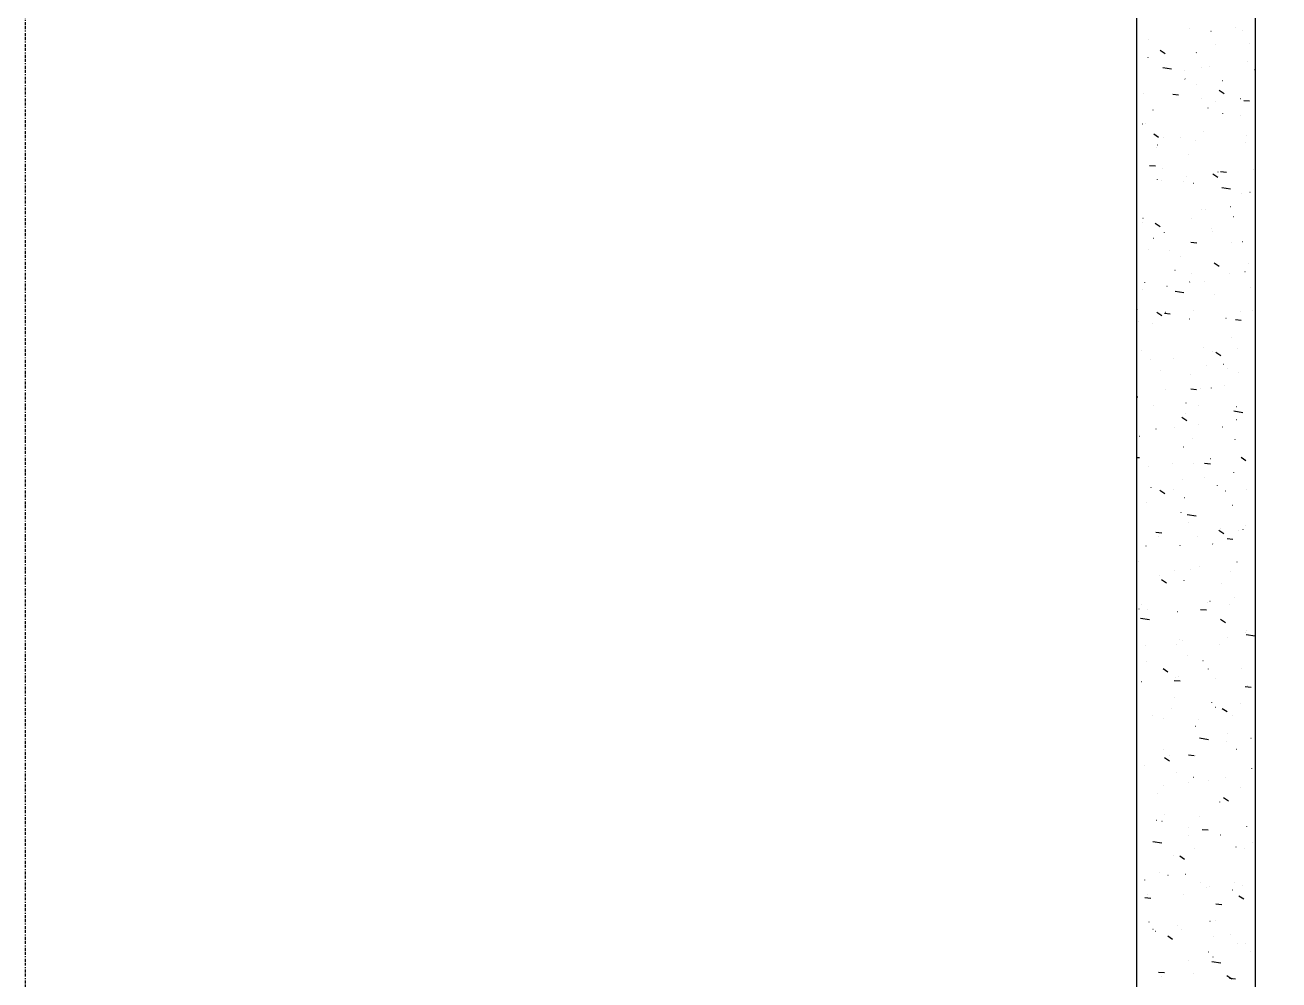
# Model space of a CAD drawing. Extents: x -1789 to 4156, y -3064 to 1391.
# Drawn here: x 2462.2 to 2588.8, y 275.8 to 372.3 of the extents above; entities that cross this region are included whole.
import ezdxf

# ---------------------------------------------------------------- set-up
doc = ezdxf.new("R2010")
doc.units = 0
doc.linetypes.add('ESTILO_TQS_0003', pattern=[0.92, 0.3, -0.15, 0.02, -0.15, 0.3])
doc.layers.add('2', color=2, linetype='CONTINUOUS')
doc.layers.add('9', color=254, linetype='CONTINUOUS')

msp = doc.modelspace()

# ---------------------------------------------------------------- linework, layer by layer
at = {"layer": '2', "linetype": 'ESTILO_TQS_0003'}
msp.add_lwpolyline([(2462.16665, -2158.40875), (3089.1606, -2158.40875), (3089.1606, 1006.1651), (2462.16665, 1011.24555), (2462.16665, -2158.40875)], dxfattribs=at)
at = {"layer": '9', "linetype": 'Continuous'}
for p, q in [((2574.4368, 371.307), (2574.4368, 371.307)), ((2574.4368, 371.307), (2574.4368, 371.307)), ((2574.4368, 371.307), (2574.4368, 371.307)), ((2574.45435, 372.1579), (2574.4459, 372.16325)), ((2579.79255, 371.93235), (2579.7841, 371.9377)), ((2581.9491, 371.64885), (2581.959, 371.65015)), ((2584.4525, 371.97845), (2584.4624, 371.97975)), ((2585.1308, 371.7068), (2585.12235, 371.71215)), ((2586.4368, 372.08025), (2586.4368, 372.08025)), ((2586.4368, 371.9109), (2586.4368, 371.9109)), ((2574.4368, 370.65985), (2574.4368, 370.65985)), ((2575.6336, 370.8174), (2575.6435, 370.8187)), ((2582.40925, 370.3343), (2582.4019, 370.34105)), ((2585.845, 370.3539), (2585.8529, 370.36)), ((2586.4368, 370.87475), (2586.4368, 370.87475)), ((2586.4368, 370.87475), (2586.4368, 370.87475)), ((2575.60005, 368.96395), (2575.608, 368.97005)), ((2577.3165, 369.3393), (2576.81905, 369.6748)), ((2580.4726, 369.46715), (2580.48055, 369.47325)), ((2574.4368, 368.0714), (2574.4368, 368.0714)), ((2574.4368, 368.0714), (2574.4368, 368.0714)), ((2574.4368, 368.0714), (2574.4368, 368.0714)), ((2577.96885, 367.7933), (2577.0795, 367.9312)), ((2579.3184, 367.70475), (2579.3283, 367.70605)), ((2581.0328, 367.96695), (2581.02435, 367.9723)), ((2581.8218, 368.03435), (2581.8317, 368.03565)), ((2585.6091, 368.53295), (2585.61905, 368.53425)), ((2586.371, 367.7414), (2586.36255, 367.74675)), ((2586.4368, 367.69945), (2586.4368, 367.69945)), ((2574.4368, 367.0621), (2574.4368, 367.0621)), ((2574.4368, 367.0621), (2574.4368, 367.0621)), ((2579.3351, 366.80625), (2579.32775, 366.81305)), ((2580.5295, 366.2752), (2580.53745, 366.2813)), ((2583.14125, 366.6237), (2583.13285, 366.62905)), ((2586.4368, 366.6437), (2586.4368, 366.6437)), ((2586.4368, 366.6437), (2586.4368, 366.6437)), ((2586.4368, 366.6437), (2586.4368, 366.6437)), ((2586.4368, 366.48), (2586.4368, 366.48)), ((2574.4368, 364.83575), (2574.4368, 364.83575)), ((2575.15715, 365.38845), (2575.16505, 365.39455)), ((2578.6885, 365.18825), (2578.0908, 365.24055)), ((2580.9762, 364.8277), (2580.9678, 364.8331)), ((2583.28555, 365.3131), (2582.78815, 365.6486)), ((2584.91375, 364.8436), (2584.92365, 364.8449)), ((2576.09485, 363.6826), (2576.10475, 363.6839)), ((2581.6511, 363.9002), (2581.65905, 363.90625)), ((2582.41035, 364.51405), (2582.42025, 364.51535)), ((2585.8611, 364.56075), (2585.2634, 364.613)), ((2586.4368, 364.5242), (2586.4368, 364.5242)), ((2586.4368, 364.5242), (2586.4368, 364.5242)), ((2586.4368, 364.5242), (2586.4368, 364.5242)), ((2586.4368, 364.51035), (2586.4368, 364.51035)), ((2574.4368, 363.4643), (2574.4368, 363.4643)), ((2575.05955, 362.2465), (2575.0511, 362.25185)), ((2575.35685, 362.30605), (2575.3648, 362.31215)), ((2583.1542, 363.3067), (2583.14685, 363.31345)), ((2584.89805, 363.15605), (2584.906, 363.16215)), ((2586.4368, 363.18755), (2586.4368, 363.18755)), ((2574.4368, 361.6001), (2574.4368, 361.6001)), ((2574.4368, 361.6001), (2574.4368, 361.6001)), ((2574.4368, 361.6001), (2574.4368, 361.6001)), ((2576.6632, 360.88725), (2576.16575, 361.2228)), ((2581.1939, 361.51375), (2581.1855, 361.5191)), ((2585.55035, 361.11105), (2585.543, 361.1178)), ((2586.4368, 361.3489), (2586.4368, 361.3489)), ((2586.4368, 361.3489), (2586.4368, 361.3489)), ((2574.4368, 359.8665), (2574.4368, 359.8665)), ((2574.4368, 359.8665), (2574.4368, 359.8665)), ((2574.4368, 359.8665), (2574.4368, 359.8665)), ((2576.47845, 359.93105), (2576.48635, 359.93715)), ((2576.5604, 360.1461), (2576.57035, 360.1474)), ((2577.168, 360.90325), (2577.15955, 360.9086)), ((2578.84615, 360.90935), (2578.83875, 360.9161)), ((2580.34775, 360.6447), (2580.35765, 360.646)), ((2585.4802, 360.3671), (2585.4881, 360.37315)), ((2586.4368, 360.29875), (2586.4368, 360.29875)), ((2586.4368, 360.29875), (2586.4368, 360.29875)), ((2586.4368, 360.29875), (2586.4368, 360.29875)), ((2579.7254, 359.1869), (2579.73335, 359.193)), ((2574.4368, 358.3645), (2574.4368, 358.3645)), ((2574.4368, 358.3645), (2574.4368, 358.3645)), ((2574.4368, 358.3645), (2574.4368, 358.3645)), ((2576.34385, 357.99285), (2575.7461, 358.04515)), ((2577.0959, 357.7739), (2577.0875, 357.77925)), ((2582.63225, 356.8611), (2582.13485, 357.1966)), ((2582.66525, 357.4098), (2582.65785, 357.41655)), ((2583.51645, 357.36535), (2582.9187, 357.41765)), ((2583.21855, 357.4249), (2583.2285, 357.4262)), ((2586.21935, 357.69865), (2586.2273, 357.70475)), ((2586.4368, 358.17365), (2586.4368, 358.17365)), ((2586.4368, 358.17365), (2586.4368, 358.17365)), ((2574.4368, 356.26875), (2574.4368, 356.26875)), ((2574.4368, 356.26875), (2574.4368, 356.26875)), ((2576.5479, 356.67035), (2576.54055, 356.6771)), ((2576.92785, 356.5967), (2576.93775, 356.598)), ((2579.2044, 356.43065), (2579.19595, 356.436)), ((2579.43125, 356.92625), (2579.44115, 356.92755)), ((2580.1647, 356.2884), (2580.17265, 356.29445)), ((2586.4368, 357.10985), (2586.4368, 357.10985)), ((2574.4368, 355.12885), (2574.4368, 355.12885)), ((2574.4368, 355.12885), (2574.4368, 355.12885)), ((2574.46945, 355.1539), (2574.4774, 355.15995)), ((2583.92585, 355.67865), (2583.0365, 355.8166)), ((2585.0614, 355.21415), (2585.054, 355.2209)), ((2585.8971, 355.3422), (2585.88865, 355.34755)), ((2586.4368, 355.28925), (2586.4368, 355.28925)), ((2586.4368, 354.99835), (2586.4368, 354.99835)), ((2586.4368, 354.99835), (2586.4368, 354.99835)), ((2580.9634, 353.6656), (2580.97135, 353.6717)), ((2581.40185, 353.5879), (2581.41175, 353.58925)), ((2583.90525, 353.9175), (2583.91515, 353.9188)), ((2586.4368, 354.29485), (2586.4368, 354.29485)), ((2586.4368, 353.9538), (2586.4368, 353.9538)), ((2586.4368, 353.9538), (2586.4368, 353.9538)), ((2586.4368, 353.9538), (2586.4368, 353.9538)), ((2574.4368, 352.67095), (2574.4368, 352.67095)), ((2574.99205, 352.31925), (2575, 352.32535)), ((2575.08635, 352.75645), (2575.09625, 352.7578)), ((2576.82025, 351.88865), (2576.32285, 352.22415)), ((2579.9804, 352.761), (2579.972, 352.76635)), ((2584.2104, 352.92145), (2584.2183, 352.92755)), ((2574.4368, 351.8932), (2574.4368, 351.8932)), ((2574.4368, 351.8932), (2574.4368, 351.8932)), ((2574.4368, 351.8932), (2574.4368, 351.8932)), ((2577.25705, 351.3207), (2577.2486, 351.32605)), ((2581.9669, 351.70475), (2581.9595, 351.7115)), ((2582.0889, 351.41775), (2582.08045, 351.4231)), ((2586.4368, 351.8231), (2586.4368, 351.8231)), ((2586.4368, 351.8231), (2586.4368, 351.8231)), ((2586.4368, 351.8231), (2586.4368, 351.8231)), ((2575.64795, 349.5869), (2575.65585, 349.593)), ((2576.13505, 350.7037), (2576.12765, 350.71045)), ((2580.5159, 350.2273), (2579.9182, 350.2796)), ((2584.0516, 350.339), (2584.0615, 350.3403)), ((2585.1154, 350.38025), (2585.1233, 350.38635)), ((2586.4368, 349.7093), (2586.4368, 349.7093)), ((2574.4368, 349.0732), (2574.4368, 349.0732)), ((2574.4368, 348.6576), (2574.4368, 348.6576)), ((2577.7361, 349.50755), (2577.746, 349.50885)), ((2578.8949, 348.84275), (2578.90285, 348.84885)), ((2586.4368, 348.6478), (2586.4368, 348.6478)), ((2586.4368, 348.6478), (2586.4368, 348.6478)), ((2586.4368, 348.6478), (2586.4368, 348.6478)), ((2578.32285, 347.4664), (2578.31445, 347.4718)), ((2579.95415, 347.20415), (2579.94675, 347.2109)), ((2582.78935, 347.86245), (2582.2919, 348.19795)), ((2583.8355, 347.12975), (2583.82705, 347.13515)), ((2585.3889, 347.3545), (2585.3968, 347.3606)), ((2585.786, 348.2052), (2585.7786, 348.21195)), ((2586.4368, 347.6088), (2586.4368, 347.6088)), ((2575.26755, 346.2376), (2575.2591, 346.243)), ((2577.51065, 345.8801), (2577.52055, 345.8814)), ((2579.7999, 346.30155), (2579.80785, 346.30765)), ((2581.29795, 346.3787), (2581.30785, 346.38)), ((2585.944, 345.7865), (2585.93555, 345.7919)), ((2574.4368, 345.4754), (2574.4368, 345.4754)), ((2574.4368, 345.4754), (2574.4368, 345.4754)), ((2574.4368, 345.42195), (2574.4368, 345.42195)), ((2575.00725, 345.5505), (2575.01715, 345.5518)), ((2579.21045, 345.2192), (2578.32105, 345.35715)), ((2582.3503, 345.00845), (2582.3429, 345.01525)), ((2586.4368, 345.47255), (2586.4368, 345.47255)), ((2586.4368, 345.47255), (2586.4368, 345.47255)), ((2586.4368, 345.47255), (2586.4368, 345.47255)), ((2586.4368, 345.4022), (2586.4368, 345.4022)), ((2574.51465, 343.54195), (2574.5062, 343.54735)), ((2576.97735, 342.89), (2576.4799, 343.22555)), ((2577.37925, 343.2186), (2577.3719, 343.22535)), ((2580.2162, 343.38535), (2580.22415, 343.39145)), ((2584.9013, 343.2755), (2584.8929, 343.28085)), ((2586.116, 343.4152), (2586.1259, 343.4165)), ((2586.4368, 344.09845), (2586.4368, 344.09845)), ((2574.4368, 342.1863), (2574.4368, 342.1863)), ((2574.4368, 342.1863), (2574.4368, 342.1863)), ((2574.4368, 342.1863), (2574.4368, 342.1863)), ((2574.62725, 342.33245), (2574.6352, 342.33855)), ((2576.01315, 342.08515), (2576.02305, 342.08645)), ((2577.8433, 343.0606), (2577.2456, 343.1129)), ((2579.8005, 342.58375), (2579.8104, 342.58505)), ((2583.4632, 342.64125), (2583.47115, 342.6473)), ((2585.0159, 342.4331), (2584.4182, 342.4854)), ((2586.4368, 342.30875), (2586.4368, 342.30875)), ((2586.4368, 342.29725), (2586.4368, 342.29725)), ((2574.4368, 341.8776), (2574.4368, 341.8776)), ((2574.4368, 341.8776), (2574.4368, 341.8776)), ((2574.4368, 341.8776), (2574.4368, 341.8776)), ((2586.4368, 341.26385), (2586.4368, 341.26385)), ((2586.4368, 341.26385), (2586.4368, 341.26385)), ((2586.4368, 341.26385), (2586.4368, 341.26385)), ((2581.19835, 339.71905), (2581.191, 339.7258)), ((2583.99665, 340.67655), (2583.9882, 340.68195)), ((2584.63435, 339.62235), (2584.6443, 339.6237)), ((2574.4368, 338.9507), (2574.4368, 338.9507)), ((2574.4368, 338.9507), (2574.4368, 338.9507)), ((2574.4368, 338.27985), (2574.4368, 338.27985)), ((2574.96025, 339.3523), (2574.9682, 339.3584)), ((2575.81545, 338.46135), (2575.8254, 338.46265)), ((2578.20725, 338.6082), (2578.21515, 338.61425)), ((2582.13095, 339.2928), (2582.1409, 339.2941)), ((2582.9464, 338.8638), (2582.44895, 339.19935)), ((2586.4368, 339.122), (2586.4368, 339.122)), ((2586.4368, 339.122), (2586.4368, 339.122)), ((2576.8903, 337.3217), (2576.88295, 337.32845)), ((2579.89865, 336.9367), (2579.8902, 336.9421)), ((2581.4542, 337.86405), (2581.46215, 337.87015)), ((2583.24375, 337.9809), (2583.2353, 337.9863)), ((2583.5945, 337.5234), (2583.58715, 337.53015)), ((2584.7012, 337.1199), (2584.7091, 337.126)), ((2574.4368, 335.71505), (2574.4368, 335.71505)), ((2574.4368, 335.71505), (2574.4368, 335.71505)), ((2583.358, 335.85655), (2583.3679, 335.85785)), ((2586.4368, 336.5095), (2586.4368, 336.5095)), ((2586.4368, 335.9467), (2586.4368, 335.9467)), ((2586.4368, 335.9467), (2586.4368, 335.9467)), ((2574.495, 334.7598), (2574.4368, 334.7688)), ((2574.4368, 334.68205), (2574.4368, 334.68205)), ((2574.5391, 334.69555), (2574.549, 334.69685)), ((2577.32705, 335.3997), (2577.31865, 335.4051)), ((2580.5064, 335.4271), (2579.90865, 335.4794)), ((2580.8546, 335.527), (2580.8645, 335.5283)), ((2582.0071, 335.59345), (2581.9987, 335.59885)), ((2586.4368, 334.9189), (2586.4368, 334.9189)), ((2586.4368, 334.9189), (2586.4368, 334.9189)), ((2586.4368, 334.9189), (2586.4368, 334.9189)), ((2586.4368, 334.90825), (2586.4368, 334.90825)), ((2576.13875, 333.78535), (2576.14665, 333.79145)), ((2579.43555, 334.05645), (2579.4271, 334.06185)), ((2580.7094, 333.82215), (2580.70205, 333.8289)), ((2585.1674, 333.1046), (2584.27805, 333.2425)), ((2584.5074, 333.73555), (2584.51535, 333.74165)), ((2574.4368, 332.4794), (2574.4368, 332.4794)), ((2579.522, 332.2809), (2579.0246, 332.61645)), ((2579.3857, 333.0412), (2579.39365, 333.0473)), ((2580.7273, 331.91245), (2580.7372, 331.91375)), ((2584.5146, 332.41105), (2584.52455, 332.41235)), ((2586.4368, 332.9077), (2586.4368, 332.9077)), ((2586.4368, 332.77145), (2586.4368, 332.77145)), ((2586.4368, 332.77145), (2586.4368, 332.77145)), ((2586.4368, 332.77145), (2586.4368, 332.77145)), ((2574.4368, 331.0843), (2574.4368, 331.0843)), ((2574.4368, 331.0843), (2574.4368, 331.0843)), ((2574.72155, 330.70905), (2574.7131, 330.71445)), ((2576.40135, 331.42475), (2576.39395, 331.43155)), ((2578.2239, 331.58285), (2578.2338, 331.58415)), ((2583.10555, 331.62645), (2583.0982, 331.6332)), ((2579.1919, 329.65685), (2579.19985, 329.66295)), ((2580.05975, 330.4835), (2580.05135, 330.4889)), ((2584.3858, 330.40665), (2584.39375, 330.4127)), ((2586.4368, 329.59615), (2586.4368, 329.59615)), ((2586.4368, 329.59615), (2586.4368, 329.59615)), ((2586.4368, 329.59615), (2586.4368, 329.59615)), ((2574.4368, 329.2438), (2574.4368, 329.2438)), ((2574.7213, 328.5327), (2574.4368, 328.5576)), ((2581.8839, 328.46695), (2581.89385, 328.46825)), ((2585.4911, 328.25475), (2584.99365, 328.59025)), ((2586.4368, 328.5739), (2586.4368, 328.5739)), ((2586.4368, 328.5739), (2586.4368, 328.5739)), ((2586.4368, 328.5739), (2586.4368, 328.5739)), ((2574.4368, 327.4865), (2574.4368, 327.4865)), ((2574.4368, 327.4865), (2574.4368, 327.4865)), ((2575.5932, 327.63875), (2575.6031, 327.64005)), ((2578.0966, 327.9683), (2578.1065, 327.96965)), ((2580.22045, 327.9252), (2580.21305, 327.93195)), ((2581.8939, 327.90515), (2581.29615, 327.95745)), ((2584.2642, 327.0777), (2584.27215, 327.0838)), ((2586.4368, 327.6168), (2586.4368, 327.6168)), ((2586.4368, 327.5077), (2586.4368, 327.5077)), ((2574.4368, 326.00815), (2574.4368, 326.00815)), ((2575.9124, 325.52785), (2575.905, 325.5346)), ((2579.07035, 326.32795), (2579.07825, 326.334)), ((2581.3, 326.51815), (2581.29155, 326.5235)), ((2582.6166, 325.72955), (2582.6092, 325.7363)), ((2586.4368, 326.4209), (2586.4368, 326.4209)), ((2586.4368, 326.4209), (2586.4368, 326.4209)), ((2577.29145, 324.89275), (2576.79405, 325.22825)), ((2578.12995, 325.3624), (2578.12155, 325.36775)), ((2579.2532, 324.5228), (2579.26315, 324.5241)), ((2583.4085, 325.1749), (2583.40005, 325.18025)), ((2585.5687, 325.35425), (2585.57865, 325.35555)), ((2574.4368, 323.8887), (2574.4368, 323.8887)), ((2574.4368, 323.8887), (2574.4368, 323.8887)), ((2574.4368, 323.8887), (2574.4368, 323.8887)), ((2575.4659, 324.0242), (2575.4758, 324.0255)), ((2578.94875, 322.999), (2578.95665, 323.0051)), ((2584.1426, 323.74875), (2584.15055, 323.75485)), ((2586.4368, 323.2456), (2586.4368, 323.2456)), ((2586.4368, 323.2456), (2586.4368, 323.2456)), ((2586.4368, 323.2456), (2586.4368, 323.2456)), ((2574.4368, 322.7725), (2574.4368, 322.7725)), ((2580.452, 322.64515), (2579.56265, 322.7831)), ((2579.7315, 322.0283), (2579.7241, 322.03505)), ((2585.44145, 321.73975), (2585.45135, 321.74105)), ((2586.4368, 322.22895), (2586.4368, 322.22895)), ((2586.4368, 322.22895), (2586.4368, 322.22895)), ((2586.4368, 322.22895), (2586.4368, 322.22895)), ((2586.4368, 321.71695), (2586.4368, 321.71695)), ((2576.9981, 320.93295), (2576.4004, 320.98525)), ((2576.62255, 320.5787), (2576.63245, 320.58)), ((2580.5904, 320.61965), (2580.582, 320.625)), ((2583.26055, 320.86655), (2582.7631, 321.2021)), ((2582.93805, 321.41015), (2582.94795, 321.41145)), ((2584.7084, 321.17145), (2584.7, 321.1768)), ((2585.192, 321.31835), (2585.1999, 321.32445)), ((2574.4368, 320.29095), (2574.4368, 320.29095)), ((2574.4368, 319.5369), (2574.4368, 319.5369)), ((2575.4234, 319.63095), (2575.41605, 319.6377)), ((2578.82715, 319.67005), (2578.83505, 319.67615)), ((2582.12765, 319.83265), (2582.12025, 319.8394)), ((2584.1707, 320.30545), (2583.573, 320.35775)), ((2586.4368, 320.1072), (2586.4368, 320.1072)), ((2586.4368, 320.07035), (2586.4368, 320.07035)), ((2574.67375, 318.03845), (2574.6653, 318.0438)), ((2584.58045, 318.0286), (2584.5904, 318.0299)), ((2586.4368, 318.72415), (2586.4368, 318.72415)), ((2574.4368, 316.69315), (2574.4368, 316.69315)), ((2574.4368, 316.69315), (2574.4368, 316.69315)), ((2576.7822, 316.6952), (2576.77375, 316.70055)), ((2578.28975, 317.2004), (2578.29965, 317.2017)), ((2579.8765, 317.23965), (2579.88445, 317.24575)), ((2580.79315, 317.53), (2580.80305, 317.5313)), ((2583.8994, 317.0909), (2583.90735, 317.09695)), ((2586.4368, 316.89505), (2586.4368, 316.89505)), ((2586.4368, 316.89505), (2586.4368, 316.89505)), ((2574.4368, 316.30125), (2574.4368, 316.30125)), ((2577.44855, 315.8941), (2576.9511, 316.22965)), ((2579.2425, 316.1314), (2579.23515, 316.13815)), ((2583.05085, 315.8769), (2583.0424, 315.88225)), ((2586.4368, 315.884), (2586.4368, 315.884)), ((2586.4368, 315.884), (2586.4368, 315.884)), ((2586.4368, 315.884), (2586.4368, 315.884)), ((2584.355, 314.40115), (2584.36495, 314.40245)), ((2574.4368, 313.0954), (2574.4368, 313.0954)), ((2574.4368, 313.0656), (2574.4368, 313.0656)), ((2574.4368, 313.0656), (2574.4368, 313.0656)), ((2574.4368, 313.0656), (2574.4368, 313.0656)), ((2574.70385, 313.2705), (2574.7118, 313.2766)), ((2574.93445, 313.734), (2574.9271, 313.7408)), ((2575.5361, 313.2401), (2575.546, 313.2414)), ((2578.58395, 313.0122), (2578.59185, 313.01825)), ((2581.4981, 313.13875), (2580.9004, 313.19105)), ((2581.63865, 313.9357), (2581.6313, 313.94245)), ((2581.8516, 314.07155), (2581.86155, 314.07285)), ((2583.7778, 313.76195), (2583.78575, 313.76805)), ((2586.4368, 313.7198), (2586.4368, 313.7198)), ((2586.4368, 313.7198), (2586.4368, 313.7198)), ((2575.7366, 312.1857), (2574.8472, 312.32365)), ((2583.4176, 311.86795), (2582.9202, 312.20345)), ((2586.4368, 312.70665), (2586.4368, 312.70665)), ((2583.6562, 310.433), (2583.66415, 310.4391)), ((2585.4135, 310.9427), (2585.4234, 310.944)), ((2585.5113, 311.13415), (2585.50285, 311.1395)), ((2586.409, 310.5305), (2585.5196, 310.66845)), ((2586.4368, 310.5445), (2586.4368, 310.5445)), ((2586.4368, 310.5445), (2586.4368, 310.5445)), ((2586.4368, 310.5262), (2586.4368, 310.5262)), ((2574.4368, 309.83), (2574.4368, 309.83)), ((2574.4368, 309.4976), (2574.4368, 309.4976)), ((2574.4368, 309.4976), (2574.4368, 309.4976)), ((2574.4368, 309.4976), (2574.4368, 309.4976)), ((2575.31065, 309.61265), (2575.32055, 309.61395)), ((2578.46235, 309.68325), (2578.47025, 309.68935)), ((2578.75355, 310.23445), (2578.7462, 310.2412)), ((2579.098, 310.11125), (2579.1079, 310.11255)), ((2582.8625, 309.64635), (2582.85405, 309.6517)), ((2586.4368, 309.83145), (2586.4368, 309.83145)), ((2586.4368, 309.539), (2586.4368, 309.539)), ((2586.4368, 309.539), (2586.4368, 309.539)), ((2586.4368, 309.539), (2586.4368, 309.539)), ((2574.4455, 307.8371), (2574.43815, 307.84385)), ((2575.4766, 308.0011), (2575.4682, 308.0065)), ((2579.5946, 308.5529), (2579.5862, 308.5583)), ((2581.1497, 308.0388), (2581.14235, 308.04555)), ((2574.4368, 306.59435), (2574.4368, 306.59435)), ((2577.6056, 306.8955), (2577.1082, 307.231)), ((2581.7031, 307.20965), (2581.69465, 307.21505)), ((2585.02145, 307.2933), (2585.0314, 307.29465)), ((2586.4368, 307.36925), (2586.4368, 307.36925)), ((2586.4368, 307.36925), (2586.4368, 307.36925)), ((2574.4368, 305.89985), (2574.4368, 305.89985)), ((2574.4368, 305.89985), (2574.4368, 305.89985)), ((2574.4368, 305.89985), (2574.4368, 305.89985)), ((2574.91865, 305.96325), (2574.92855, 305.96455)), ((2578.8255, 305.97205), (2578.22775, 306.0243)), ((2578.34075, 306.3543), (2578.34865, 306.3604)), ((2578.70595, 306.46185), (2578.7159, 306.46315)), ((2582.4358, 306.26095), (2582.44375, 306.267)), ((2585.9981, 305.3445), (2585.4004, 305.3968)), ((2585.6828, 305.5168), (2585.6907, 305.5229)), ((2586.4368, 305.3061), (2586.4368, 305.3061)), ((2578.2646, 304.33755), (2578.25725, 304.3443)), ((2586.4368, 304.19395), (2586.4368, 304.19395)), ((2586.4368, 304.19395), (2586.4368, 304.19395)), ((2586.4368, 304.19395), (2586.4368, 304.19395)), ((2574.4368, 303.3587), (2574.4368, 303.3587)), ((2577.93705, 303.25835), (2577.92865, 303.2637)), ((2582.05505, 303.81015), (2582.04665, 303.81555)), ((2582.39075, 303.3492), (2582.4007, 303.3505)), ((2583.5747, 302.8693), (2583.07725, 303.2048)), ((2584.89415, 303.6788), (2584.9041, 303.6801)), ((2586.4368, 303.19405), (2586.4368, 303.19405)), ((2586.4368, 303.19405), (2586.4368, 303.19405)), ((2586.4368, 303.19405), (2586.4368, 303.19405)), ((2574.4368, 302.30205), (2574.4368, 302.30205)), ((2576.07525, 302.51775), (2576.0852, 302.51905)), ((2577.12035, 302.18225), (2577.1283, 302.1883)), ((2580.3673, 301.4381), (2580.37525, 301.4442)), ((2580.66075, 302.1419), (2580.6534, 302.14865)), ((2584.16355, 302.4669), (2584.1551, 302.4723)), ((2581.69355, 300.07105), (2580.8042, 300.209)), ((2583.6143, 300.69395), (2583.62225, 300.70005)), ((2585.99625, 300.2261), (2586.0062, 300.2274)), ((2586.4368, 301.0187), (2586.4368, 301.0187)), ((2586.4368, 301.0187), (2586.4368, 301.0187)), ((2586.4368, 301.0187), (2586.4368, 301.0187)), ((2586.4368, 300.93875), (2586.4368, 300.93875)), ((2574.4368, 300.1231), (2574.4368, 300.1231)), ((2577.17735, 299.06505), (2577.1873, 299.06635)), ((2583.49285, 299.8965), (2583.5028, 299.8978)), ((2584.5155, 299.0674), (2584.5071, 299.0728)), ((2586.4368, 299.33545), (2586.4368, 299.33545)), ((2574.4368, 298.70425), (2574.4368, 298.70425)), ((2577.7627, 297.89685), (2577.26525, 298.2324)), ((2577.77565, 298.44065), (2577.76825, 298.4474)), ((2580.27135, 298.445), (2579.67365, 298.4973)), ((2580.3975, 298.5156), (2580.3891, 298.52095)), ((2586.4368, 297.9056), (2586.4368, 297.9056)), ((2586.4368, 297.8434), (2586.4368, 297.8434)), ((2574.4368, 296.88745), (2574.4368, 296.88745)), ((2574.4368, 296.88745), (2574.4368, 296.88745)), ((2574.4368, 296.88745), (2574.4368, 296.88745)), ((2575.19465, 297.46895), (2575.2026, 297.47505)), ((2578.44165, 296.72485), (2578.44955, 296.7309)), ((2586.07975, 297.1763), (2586.07235, 297.18305)), ((2586.4368, 296.8491), (2586.4368, 296.8491)), ((2586.4368, 296.8491), (2586.4368, 296.8491)), ((2574.4368, 295.1065), (2574.4368, 295.1065)), ((2574.4368, 295.1065), (2574.4368, 295.1065)), ((2574.48085, 295.9344), (2574.4724, 295.93975)), ((2577.1294, 295.46095), (2577.1393, 295.4623)), ((2579.6328, 295.79055), (2579.6427, 295.79185)), ((2580.1718, 296.24495), (2580.1644, 296.2517)), ((2581.6886, 295.9807), (2581.69655, 295.9868)), ((2583.4201, 296.28915), (2583.43, 296.29045)), ((2584.9356, 295.23655), (2584.94355, 295.24265)), ((2576.5893, 294.59115), (2576.58085, 294.5965)), ((2583.73175, 293.8707), (2583.23435, 294.2062)), ((2586.4368, 294.66815), (2586.4368, 294.66815)), ((2586.4368, 294.66815), (2586.4368, 294.66815)), ((2574.4368, 293.65185), (2574.4368, 293.65185)), ((2574.4368, 293.65185), (2574.4368, 293.65185)), ((2574.4368, 293.65185), (2574.4368, 293.65185)), ((2582.85795, 293.77285), (2582.84955, 293.7782)), ((2574.48625, 291.5506), (2574.4368, 291.55495)), ((2574.4368, 291.5087), (2574.4368, 291.5087)), ((2574.4368, 291.5087), (2574.4368, 291.5087)), ((2574.4987, 291.51685), (2574.5086, 291.51815)), ((2576.43265, 291.94765), (2576.4406, 291.95375)), ((2577.0021, 291.84645), (2577.012, 291.84775)), ((2577.2867, 292.5437), (2577.2793, 292.55045)), ((2580.7894, 292.34505), (2580.7993, 292.34635)), ((2586.4368, 292.0461), (2586.4368, 292.0461)), ((2586.4368, 291.49285), (2586.4368, 291.49285)), ((2586.4368, 291.49285), (2586.4368, 291.49285)), ((2574.4368, 290.4162), (2574.4368, 290.4162)), ((2574.4368, 290.4162), (2574.4368, 290.4162)), ((2579.68285, 290.34805), (2579.67545, 290.3548)), ((2579.67965, 291.2035), (2579.68755, 291.2096)), ((2581.65885, 290.9231), (2581.06115, 290.9754)), ((2582.9266, 290.45935), (2582.93455, 290.46545)), ((2585.5908, 291.27935), (2585.5834, 291.28615)), ((2586.4368, 290.50505), (2586.4368, 290.50505)), ((2586.4368, 290.5041), (2586.4368, 290.5041)), ((2586.4368, 290.5041), (2586.4368, 290.5041)), ((2576.97815, 289.61165), (2576.0888, 289.74955)), ((2580.327, 289.0347), (2580.31855, 289.0401)), ((2584.4742, 289.2324), (2584.48415, 289.2337)), ((2585.3184, 289.0301), (2585.30995, 289.03545)), ((2586.1736, 289.71525), (2586.1815, 289.7213)), ((2574.4368, 287.91095), (2574.4368, 287.91095)), ((2578.1587, 288.4009), (2578.1686, 288.40225)), ((2579.2944, 287.97105), (2578.79695, 288.30655)), ((2586.4368, 288.3176), (2586.4368, 288.3176)), ((2586.4368, 288.3176), (2586.4368, 288.3176)), ((2586.4368, 288.1447), (2586.4368, 288.1447)), ((2574.4368, 287.18055), (2574.4368, 287.18055)), ((2574.4368, 287.18055), (2574.4368, 287.18055)), ((2576.7977, 286.6468), (2576.79035, 286.65355)), ((2577.61115, 286.38065), (2577.6191, 286.38675)), ((2579.4017, 286.4489), (2579.3933, 286.45425)), ((2575.2837, 285.89705), (2575.2753, 285.90245)), ((2580.8581, 285.63655), (2580.86605, 285.6426)), ((2581.5102, 285.10565), (2581.50175, 285.111)), ((2581.8435, 285.28825), (2581.85345, 285.28955)), ((2584.3469, 285.61785), (2584.35685, 285.61915)), ((2585.1018, 285.38245), (2585.09445, 285.3892)), ((2586.4368, 285.1423), (2586.4368, 285.1423)), ((2586.4368, 285.1423), (2586.4368, 285.1423)), ((2574.4368, 284.31315), (2574.4368, 284.31315)), ((2574.4368, 283.94495), (2574.4368, 283.94495)), ((2575.87375, 284.0287), (2575.27605, 284.081)), ((2575.528, 284.4568), (2575.53795, 284.4581)), ((2579.19385, 284.45115), (2579.1865, 284.4579)), ((2584.1051, 284.8924), (2584.11305, 284.8985)), ((2585.26345, 283.94485), (2584.76605, 284.28035)), ((2586.4368, 284.15915), (2586.4368, 284.15915)), ((2586.4368, 284.15915), (2586.4368, 284.15915)), ((2583.04635, 283.40115), (2582.44865, 283.45345)), ((2586.4368, 283.1534), (2586.4368, 283.1534)), ((2586.4368, 283.10455), (2586.4368, 283.10455)), ((2575.68545, 281.6674), (2575.6934, 281.6735)), ((2578.59315, 281.26255), (2578.6031, 281.26385)), ((2581.86215, 281.70615), (2581.85375, 281.7115)), ((2582.3805, 281.76115), (2582.3904, 281.7625)), ((2586.4368, 281.96705), (2586.4368, 281.96705)), ((2586.4368, 281.96705), (2586.4368, 281.96705)), ((2586.4368, 281.96705), (2586.4368, 281.96705)), ((2574.4368, 280.71535), (2574.4368, 280.71535)), ((2574.4368, 280.71535), (2574.4368, 280.71535)), ((2574.4368, 280.7093), (2574.4368, 280.7093)), ((2574.4368, 280.7093), (2574.4368, 280.7093)), ((2574.4368, 280.7093), (2574.4368, 280.7093)), ((2576.08975, 280.933), (2576.0997, 280.9343)), ((2576.371, 280.69285), (2576.3636, 280.6996)), ((2578.07685, 279.8996), (2577.5794, 280.2351)), ((2578.93245, 280.92325), (2578.94035, 280.92935)), ((2582.1794, 280.17915), (2582.18735, 280.1852)), ((2583.97065, 280.3629), (2583.9622, 280.36825)), ((2584.61285, 279.48555), (2584.6055, 279.4923)), ((2585.4264, 279.435), (2585.43435, 279.4411)), ((2585.94235, 278.6323), (2585.95225, 278.63365)), ((2586.4368, 278.79175), (2586.4368, 278.79175)), ((2586.4368, 278.79175), (2586.4368, 278.79175)), ((2586.4368, 278.79175), (2586.4368, 278.79175)), ((2574.4368, 277.47365), (2574.4368, 277.47365)), ((2574.4368, 277.47365), (2574.4368, 277.47365)), ((2574.4368, 277.47365), (2574.4368, 277.47365)), ((2579.65165, 277.80415), (2579.66155, 277.80545)), ((2581.72835, 278.6161), (2581.7199, 278.6215)), ((2582.93515, 277.497), (2582.04575, 277.63495)), ((2582.15505, 278.1337), (2582.16495, 278.135)), ((2586.4368, 277.8142), (2586.4368, 277.8142)), ((2586.4368, 277.8142), (2586.4368, 277.8142)), ((2574.4368, 277.1176), (2574.4368, 277.1176)), ((2574.4368, 277.1176), (2574.4368, 277.1176)), ((2577.2613, 276.50675), (2576.66355, 276.55905)), ((2576.92345, 276.1461), (2576.9314, 276.1522)), ((2580.2046, 276.41155), (2580.1962, 276.41695)), ((2584.0459, 275.8734), (2583.5485, 276.20895)), ((2586.4368, 276.9539), (2586.4368, 276.9539)), ((2584.4339, 275.87925), (2583.83615, 275.93155))]:
    msp.add_line(p, q, dxfattribs=at)
msp.add_lwpolyline([(2574.4368, -2082.7197), (2586.4368, -2082.7197), (2586.4368, 913.2804), (2574.4368, 913.2804), (2574.4368, -2082.7197)], dxfattribs=at)

doc.saveas('drawing.dxf')
